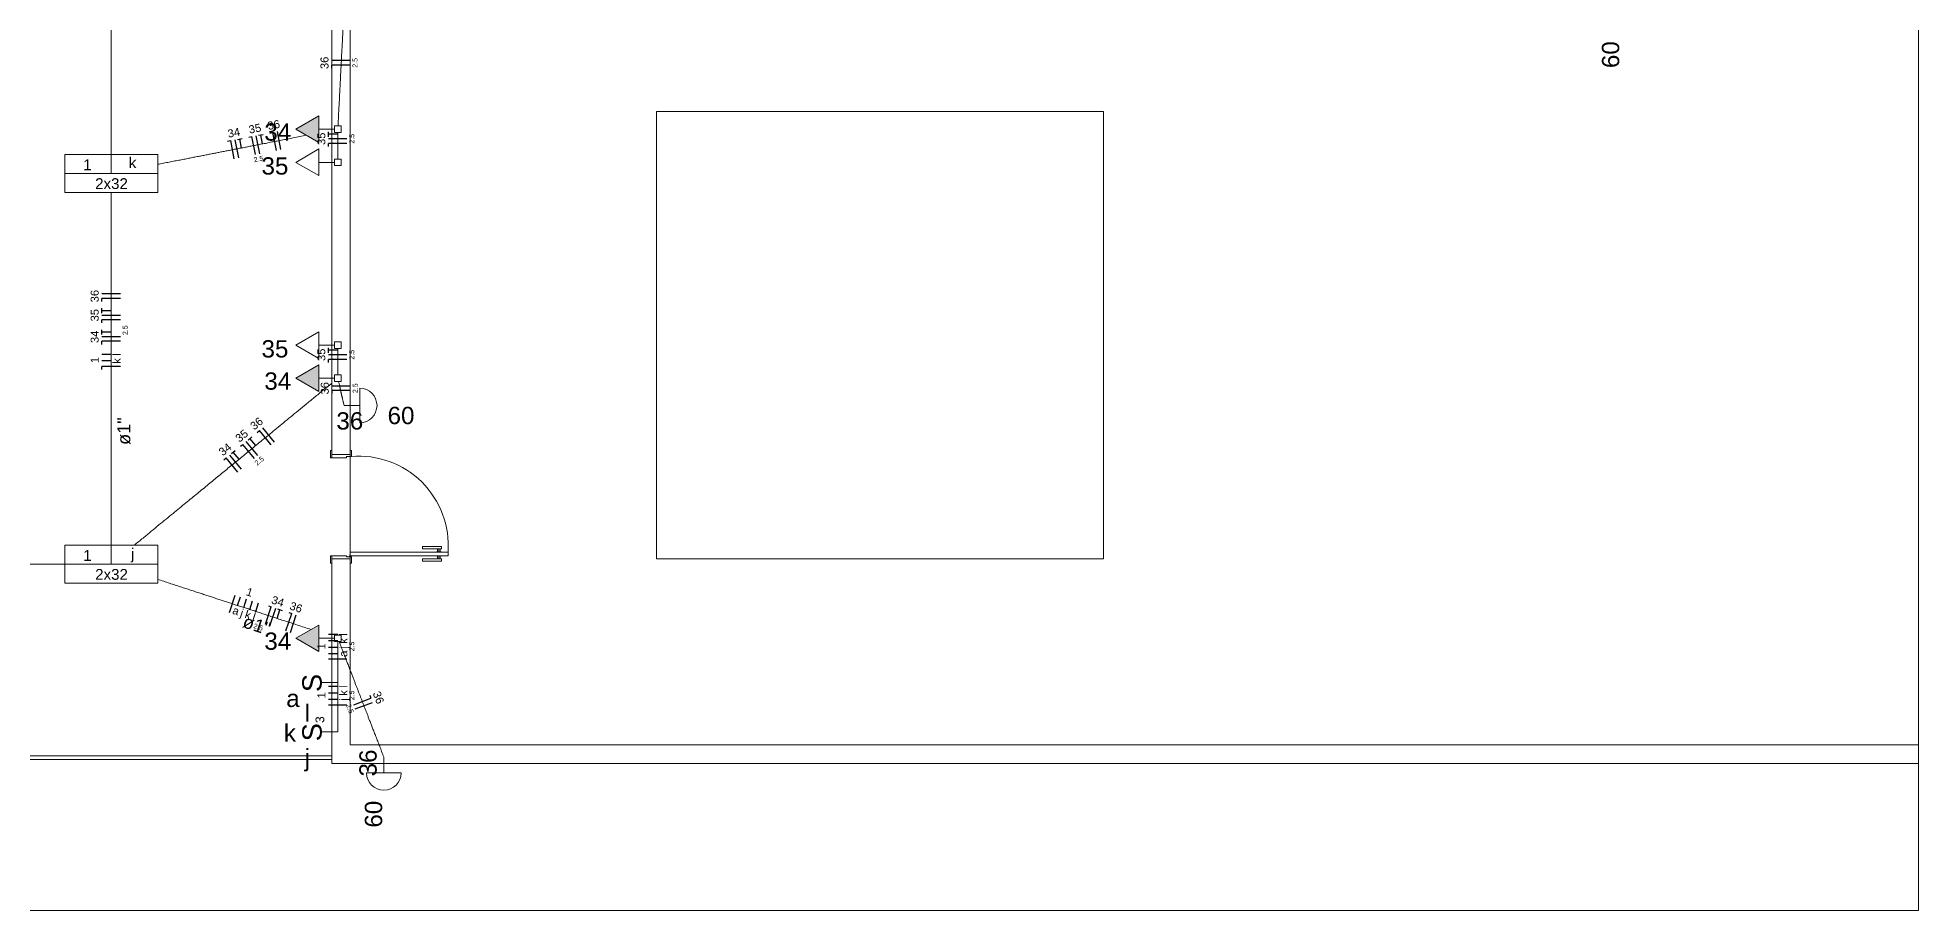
# Model space of a CAD drawing. Header units: millimetres. Extents: x -130 to 1399, y -90 to 1288.
# Drawn here: x 1137.72 to 1153.07, y 1238.42 to 1245.55 of the extents above; entities that cross this region are included whole.
import ezdxf

# ---------------------------------------------------------------- set-up
doc = ezdxf.new("R2010")
doc.units = ezdxf.units.MM
doc.header["$LTSCALE"] = 0.01
for name, color, linetype, lineweight in [('Arquitetura', 134, 'Continuous', 5), ('EL-Condutos', 3, 'Continuous', 13), ('EL-Fios', 9, 'Continuous', 25), ('EL-Textos condutos', 7, 'Continuous', 20), ('EL-Textos fios', 7, 'Continuous', 20), ('EL-Textos pontos', 5, 'Continuous', 20), ('P-SIMBOL', 5, 'Continuous', 5)]:
    doc.layers.add(name, color=color, linetype=linetype, lineweight=lineweight)
doc.styles.add('ARIAL', font='arial.ttf')

msp = doc.modelspace()

# ---------------------------------------------------------------- hatches: boundary and pattern name
at = {"layer": 'P-SIMBOL', "linetype": 'Continuous'}
for points in [[(1140.017, 1244.906), (1139.829, 1244.798), (1140.017, 1244.69)], [(1140.017, 1242.873), (1139.829, 1242.765), (1140.017, 1242.657)], [(1140.017, 1240.75), (1139.829, 1240.642), (1140.017, 1240.534)]]:
    msp.add_hatch(color=256, dxfattribs=at).paths.add_polyline_path(points)

# ---------------------------------------------------------------- linework, layer by layer
at = {"layer": 'Arquitetura'}
for p, q in [((1153.072, 1238.421), (1153.072, 1256.021)), ((1140.272, 1241.306), (1140.272, 1242.126)), ((1140.255, 1241.307), (1140.258, 1241.307)), ((1140.27, 1241.322), (1140.27, 1241.319)), ((1153.072, 1239.621), (1153.072, 1239.771)), ((1132.921, 1239.683), (1140.121, 1239.683)), ((1132.921, 1239.653), (1140.121, 1239.653)), ((1130.121, 1238.421), (1153.072, 1238.421))]:
    msp.add_line(p, q, dxfattribs=at)
at = {"layer": 'Arquitetura', "linetype": 'Continuous'}
for p, q in [((1140.121, 1249.221), (1140.121, 1242.176)), ((1140.272, 1247.271), (1140.272, 1242.176)), ((1142.772, 1244.941), (1142.772, 1241.291)), ((1146.421, 1244.941), (1142.772, 1244.941)), ((1146.421, 1244.941), (1146.421, 1241.291)), ((1146.421, 1241.291), (1142.772, 1241.291)), ((1140.121, 1241.256), (1140.121, 1239.621)), ((1140.272, 1241.256), (1140.272, 1239.771)), ((1140.272, 1239.771), (1153.072, 1239.771)), ((1140.121, 1239.621), (1153.072, 1239.621))]:
    msp.add_line(p, q, dxfattribs=at)
at = {"layer": 'Arquitetura', "color": 2}
for p, q in [((1141.072, 1241.346), (1140.272, 1241.346)), ((1140.272, 1241.346), (1140.272, 1241.316)), ((1140.272, 1241.316), (1141.072, 1241.316)), ((1141.072, 1241.316), (1141.072, 1241.346))]:
    msp.add_line(p, q, dxfattribs=at)
at = {"layer": 'Arquitetura', "color": 3, "linetype": 'Continuous'}
for p, q in [((1140.863, 1241.374), (1140.863, 1241.388)), ((1140.866, 1241.391), (1141.018, 1241.391)), ((1141.018, 1241.371), (1140.866, 1241.371)), ((1141.018, 1241.291), (1140.866, 1241.291)), ((1140.976, 1241.348), (1141.016, 1241.348)), ((1140.976, 1241.314), (1141.016, 1241.314)), ((1140.863, 1241.288), (1140.863, 1241.273)), ((1140.866, 1241.271), (1141.018, 1241.271))]:
    msp.add_line(p, q, dxfattribs=at)
at = {"layer": 'Arquitetura', "color": 3}
for p, q in [((1140.976, 1241.348), (1140.976, 1241.346)), ((1140.976, 1241.314), (1140.976, 1241.316)), ((1140.986, 1241.371), (1140.986, 1241.348)), ((1140.986, 1241.291), (1140.986, 1241.314)), ((1140.996, 1241.371), (1140.996, 1241.348)), ((1140.996, 1241.291), (1140.996, 1241.314)), ((1141.006, 1241.371), (1141.006, 1241.348)), ((1141.006, 1241.291), (1141.006, 1241.314)), ((1141.016, 1241.348), (1141.016, 1241.346)), ((1141.016, 1241.314), (1141.016, 1241.316)), ((1141.018, 1241.371), (1141.018, 1241.391)), ((1141.018, 1241.291), (1141.018, 1241.271))]:
    msp.add_line(p, q, dxfattribs=at)
for points in [[(1140.121, 1242.176), (1140.121, 1242.116), (1140.111, 1242.116), (1140.111, 1242.176), (1140.121, 1242.176)], [(1140.282, 1242.176), (1140.282, 1242.126), (1140.272, 1242.126), (1140.272, 1242.176), (1140.282, 1242.176)], [(1140.121, 1241.316), (1140.121, 1241.291), (1140.121, 1241.256), (1140.111, 1241.256), (1140.111, 1241.316), (1140.121, 1241.316)], [(1140.282, 1241.306), (1140.282, 1241.256), (1140.272, 1241.256), (1140.272, 1241.306), (1140.282, 1241.306)]]:
    msp.add_lwpolyline(points, close=True, dxfattribs=at)
at = {"layer": 'Arquitetura', "color": 2}
for points in [[(1140.242, 1242.116), (1140.242, 1242.126), (1140.272, 1242.126), (1140.272, 1242.141), (1140.121, 1242.141), (1140.121, 1242.116), (1140.242, 1242.116)], [(1140.242, 1241.316), (1140.242, 1241.306), (1140.272, 1241.306), (1140.272, 1241.291), (1140.121, 1241.291), (1140.121, 1241.316), (1140.242, 1241.316)]]:
    msp.add_lwpolyline(points, close=True, dxfattribs=at)
at = {"layer": 'Arquitetura', "color": 1}
for points in [[(1140.267, 1241.307), (1140.269, 1241.306), (1140.269, 1241.306), (1140.266, 1241.306), (1140.246, 1241.306), (1140.246, 1241.307), (1140.267, 1241.307)], [(1140.271, 1241.31), (1140.272, 1241.309), (1140.272, 1241.309), (1140.272, 1241.311), (1140.272, 1241.331), (1140.271, 1241.331), (1140.271, 1241.31)]]:
    msp.add_lwpolyline(points, dxfattribs=at)
at = {"layer": 'Arquitetura'}
for points in [[(1140.256, 1241.308), (1140.256, 1241.309), (1140.254, 1241.309), (1140.254, 1241.308), (1140.259, 1241.308), (1140.259, 1241.309), (1140.257, 1241.309), (1140.257, 1241.308)], [(1140.254, 1241.308), (1140.255, 1241.307), (1140.255, 1241.307)], [(1140.259, 1241.308), (1140.258, 1241.307), (1140.258, 1241.307)], [(1140.269, 1241.321), (1140.269, 1241.321), (1140.269, 1241.323), (1140.269, 1241.323), (1140.269, 1241.318), (1140.269, 1241.318), (1140.269, 1241.321), (1140.269, 1241.321)], [(1140.269, 1241.323), (1140.27, 1241.322), (1140.271, 1241.322)], [(1140.269, 1241.318), (1140.27, 1241.319), (1140.271, 1241.319)]]:
    msp.add_lwpolyline(points, dxfattribs=at)
at = {"layer": 'Arquitetura', "color": 1}
msp.add_circle((1140.269, 1241.309), 0.0025, dxfattribs=at)
at = {"layer": 'Arquitetura'}
msp.add_arc((1140.344, 1241.399), 0.729, 355.793, 94.9364, dxfattribs=at)
at = {"layer": 'Arquitetura', "color": 3, "linetype": 'Continuous'}
for centre, start, end in [((1140.866, 1241.388), 90, 170.538), ((1140.866, 1241.374), 170.538, 270), ((1140.866, 1241.288), 90, 189.462), ((1140.866, 1241.274), 189.462, 270)]:
    msp.add_arc(centre, 0.003, start, end, dxfattribs=at)
at = {"layer": 'EL-Condutos', "linetype": 'Continuous'}
for points in [[(1138.321, 1247.472), (1138.321, 1247.337), (1138.321, 1247.21), (1138.321, 1247.09), (1138.321, 1246.978), (1138.321, 1246.872), (1138.321, 1246.771), (1138.321, 1246.676), (1138.321, 1246.585), (1138.321, 1246.499), (1138.321, 1246.415), (1138.321, 1246.335), (1138.321, 1246.257), (1138.321, 1246.181), (1138.321, 1246.106), (1138.321, 1246.031), (1138.321, 1245.957), (1138.321, 1245.882), (1138.321, 1245.805), (1138.321, 1245.727), (1138.321, 1245.647), (1138.321, 1245.564), (1138.321, 1245.477), (1138.321, 1245.387), (1138.321, 1245.292), (1138.321, 1245.191), (1138.321, 1245.085), (1138.321, 1244.972), (1138.321, 1244.853), (1138.321, 1244.726), (1138.321, 1244.591)], [(1140.222, 1245.78), (1140.22, 1245.734), (1140.217, 1245.69), (1140.215, 1245.649), (1140.213, 1245.61), (1140.211, 1245.574), (1140.21, 1245.54), (1140.208, 1245.508), (1140.206, 1245.478), (1140.205, 1245.449), (1140.203, 1245.421), (1140.202, 1245.395), (1140.201, 1245.369), (1140.199, 1245.344), (1140.198, 1245.32), (1140.197, 1245.296), (1140.196, 1245.272), (1140.194, 1245.247), (1140.193, 1245.223), (1140.192, 1245.197), (1140.191, 1245.171), (1140.189, 1245.145), (1140.188, 1245.116), (1140.186, 1245.087), (1140.185, 1245.056), (1140.183, 1245.023), (1140.181, 1244.988), (1140.179, 1244.951), (1140.177, 1244.911), (1140.175, 1244.869), (1140.173, 1244.824)], [(1138.7, 1244.511), (1138.749, 1244.52), (1138.795, 1244.529), (1138.84, 1244.538), (1138.883, 1244.546), (1138.925, 1244.554), (1138.965, 1244.562), (1139.003, 1244.57), (1139.041, 1244.577), (1139.078, 1244.584), (1139.113, 1244.591), (1139.148, 1244.598), (1139.183, 1244.605), (1139.217, 1244.612), (1139.252, 1244.618), (1139.286, 1244.625), (1139.32, 1244.632), (1139.355, 1244.638), (1139.39, 1244.645), (1139.426, 1244.652), (1139.463, 1244.66), (1139.501, 1244.667), (1139.54, 1244.675), (1139.58, 1244.682), (1139.622, 1244.691), (1139.666, 1244.699), (1139.711, 1244.708), (1139.759, 1244.717), (1139.808, 1244.727), (1139.86, 1244.737), (1139.915, 1244.748)], [(1140.171, 1244.771), (1140.171, 1244.762), (1140.171, 1244.752), (1140.171, 1244.743), (1140.171, 1244.735), (1140.171, 1244.727), (1140.171, 1244.72), (1140.171, 1244.712), (1140.171, 1244.706), (1140.171, 1244.699), (1140.171, 1244.693), (1140.171, 1244.686), (1140.171, 1244.68), (1140.171, 1244.674), (1140.171, 1244.668), (1140.171, 1244.663), (1140.171, 1244.657), (1140.171, 1244.651), (1140.171, 1244.645), (1140.171, 1244.639), (1140.171, 1244.633), (1140.171, 1244.626), (1140.171, 1244.62), (1140.171, 1244.613), (1140.171, 1244.606), (1140.171, 1244.598), (1140.171, 1244.59), (1140.171, 1244.582), (1140.171, 1244.573), (1140.171, 1244.564), (1140.171, 1244.554)], [(1138.321, 1244.282), (1138.321, 1244.147), (1138.321, 1244.02), (1138.321, 1243.901), (1138.321, 1243.788), (1138.321, 1243.682), (1138.321, 1243.582), (1138.321, 1243.486), (1138.321, 1243.396), (1138.321, 1243.309), (1138.321, 1243.226), (1138.321, 1243.146), (1138.321, 1243.068), (1138.321, 1242.992), (1138.321, 1242.916), (1138.321, 1242.842), (1138.321, 1242.767), (1138.321, 1242.692), (1138.321, 1242.616), (1138.321, 1242.538), (1138.321, 1242.458), (1138.321, 1242.375), (1138.321, 1242.288), (1138.321, 1242.197), (1138.321, 1242.102), (1138.321, 1242.002), (1138.321, 1241.896), (1138.321, 1241.783), (1138.321, 1241.664), (1138.321, 1241.537), (1138.321, 1241.402)], [(1140.171, 1242.791), (1140.171, 1242.801), (1140.171, 1242.81), (1140.171, 1242.819), (1140.171, 1242.828), (1140.171, 1242.835), (1140.171, 1242.843), (1140.171, 1242.85), (1140.171, 1242.857), (1140.171, 1242.864), (1140.171, 1242.87), (1140.171, 1242.876), (1140.171, 1242.882), (1140.171, 1242.888), (1140.171, 1242.894), (1140.171, 1242.9), (1140.171, 1242.906), (1140.171, 1242.911), (1140.171, 1242.917), (1140.171, 1242.923), (1140.171, 1242.929), (1140.171, 1242.936), (1140.171, 1242.942), (1140.171, 1242.949), (1140.171, 1242.956), (1140.171, 1242.964), (1140.171, 1242.972), (1140.171, 1242.98), (1140.171, 1242.989), (1140.171, 1242.998), (1140.171, 1243.008)], [(1138.511, 1241.403), (1138.581, 1241.46), (1138.648, 1241.515), (1138.71, 1241.567), (1138.77, 1241.615), (1138.826, 1241.661), (1138.879, 1241.705), (1138.93, 1241.747), (1138.979, 1241.787), (1139.026, 1241.825), (1139.071, 1241.862), (1139.115, 1241.899), (1139.158, 1241.934), (1139.201, 1241.969), (1139.243, 1242.003), (1139.285, 1242.038), (1139.327, 1242.073), (1139.37, 1242.108), (1139.414, 1242.144), (1139.459, 1242.181), (1139.506, 1242.219), (1139.554, 1242.259), (1139.605, 1242.3), (1139.658, 1242.344), (1139.713, 1242.389), (1139.772, 1242.438), (1139.834, 1242.489), (1139.9, 1242.543), (1139.97, 1242.6), (1140.044, 1242.661), (1140.123, 1242.725)], [(1140.222, 1242.542), (1140.22, 1242.552), (1140.218, 1242.561), (1140.216, 1242.57), (1140.214, 1242.578), (1140.212, 1242.586), (1140.21, 1242.593), (1140.209, 1242.6), (1140.207, 1242.607), (1140.206, 1242.613), (1140.204, 1242.619), (1140.203, 1242.625), (1140.202, 1242.63), (1140.201, 1242.636), (1140.199, 1242.641), (1140.198, 1242.646), (1140.197, 1242.651), (1140.196, 1242.656), (1140.195, 1242.661), (1140.194, 1242.667), (1140.192, 1242.672), (1140.191, 1242.677), (1140.19, 1242.683), (1140.189, 1242.689), (1140.187, 1242.695), (1140.186, 1242.701), (1140.184, 1242.708), (1140.183, 1242.715), (1140.181, 1242.722), (1140.179, 1242.73), (1140.177, 1242.738)], [(1135.1, 1241.247), (1135.228, 1241.247), (1135.349, 1241.247), (1135.464, 1241.247), (1135.572, 1241.247), (1135.676, 1241.247), (1135.774, 1241.247), (1135.868, 1241.247), (1135.959, 1241.247), (1136.045, 1241.247), (1136.129, 1241.247), (1136.211, 1241.247), (1136.29, 1241.247), (1136.368, 1241.247), (1136.445, 1241.247), (1136.521, 1241.247), (1136.598, 1241.247), (1136.675, 1241.247), (1136.753, 1241.247), (1136.832, 1241.247), (1136.914, 1241.247), (1136.997, 1241.247), (1137.084, 1241.247), (1137.174, 1241.247), (1137.268, 1241.247), (1137.367, 1241.247), (1137.47, 1241.247), (1137.579, 1241.247), (1137.694, 1241.247), (1137.815, 1241.247), (1137.943, 1241.247)], [(1138.7, 1241.124), (1138.75, 1241.107), (1138.798, 1241.091), (1138.843, 1241.076), (1138.887, 1241.062), (1138.929, 1241.048), (1138.97, 1241.035), (1139.009, 1241.022), (1139.048, 1241.01), (1139.085, 1240.997), (1139.121, 1240.986), (1139.157, 1240.974), (1139.192, 1240.962), (1139.227, 1240.951), (1139.262, 1240.939), (1139.297, 1240.928), (1139.333, 1240.916), (1139.368, 1240.905), (1139.405, 1240.893), (1139.442, 1240.881), (1139.48, 1240.868), (1139.519, 1240.855), (1139.56, 1240.842), (1139.602, 1240.828), (1139.646, 1240.814), (1139.691, 1240.799), (1139.739, 1240.783), (1139.789, 1240.767), (1139.841, 1240.75), (1139.896, 1240.732), (1139.953, 1240.713)], [(1140.171, 1240.615), (1140.171, 1240.6), (1140.171, 1240.586), (1140.171, 1240.573), (1140.171, 1240.56), (1140.171, 1240.549), (1140.171, 1240.537), (1140.171, 1240.527), (1140.171, 1240.517), (1140.171, 1240.507), (1140.171, 1240.498), (1140.171, 1240.489), (1140.171, 1240.48), (1140.171, 1240.471), (1140.171, 1240.463), (1140.171, 1240.454), (1140.171, 1240.445), (1140.171, 1240.437), (1140.171, 1240.428), (1140.171, 1240.418), (1140.171, 1240.409), (1140.171, 1240.399), (1140.171, 1240.388), (1140.171, 1240.377), (1140.171, 1240.366), (1140.171, 1240.354), (1140.171, 1240.341), (1140.171, 1240.327), (1140.171, 1240.312), (1140.171, 1240.297), (1140.171, 1240.28)], [(1140.547, 1239.671), (1140.529, 1239.717), (1140.513, 1239.76), (1140.497, 1239.801), (1140.482, 1239.839), (1140.468, 1239.875), (1140.455, 1239.908), (1140.443, 1239.94), (1140.431, 1239.97), (1140.42, 1239.998), (1140.41, 1240.026), (1140.4, 1240.052), (1140.39, 1240.077), (1140.38, 1240.102), (1140.371, 1240.126), (1140.362, 1240.15), (1140.353, 1240.173), (1140.343, 1240.197), (1140.334, 1240.222), (1140.324, 1240.247), (1140.314, 1240.272), (1140.304, 1240.299), (1140.293, 1240.327), (1140.282, 1240.356), (1140.27, 1240.386), (1140.258, 1240.419), (1140.244, 1240.453), (1140.23, 1240.49), (1140.215, 1240.529), (1140.199, 1240.57), (1140.182, 1240.615)], [(1140.171, 1240.28), (1140.171, 1240.26), (1140.171, 1240.242), (1140.171, 1240.225), (1140.171, 1240.209), (1140.171, 1240.194), (1140.171, 1240.18), (1140.171, 1240.167), (1140.171, 1240.154), (1140.171, 1240.142), (1140.171, 1240.131), (1140.171, 1240.12), (1140.171, 1240.109), (1140.171, 1240.099), (1140.171, 1240.089), (1140.171, 1240.079), (1140.171, 1240.069), (1140.171, 1240.058), (1140.171, 1240.048), (1140.171, 1240.037), (1140.171, 1240.026), (1140.171, 1240.015), (1140.171, 1240.003), (1140.171, 1239.99), (1140.171, 1239.977), (1140.171, 1239.963), (1140.171, 1239.948), (1140.171, 1239.932), (1140.171, 1239.915), (1140.171, 1239.897), (1140.171, 1239.877)]]:
    msp.add_spline(points, degree=3, dxfattribs=at)
at = {"layer": 'EL-Fios'}
for p, q in [((1140.272, 1245.358), (1140.122, 1245.358)), ((1140.272, 1245.32), (1140.122, 1245.32)), ((1140.122, 1245.295), (1140.122, 1245.32)), ((1139.272, 1244.699), (1139.297, 1244.704)), ((1139.326, 1244.556), (1139.297, 1244.704)), ((1139.362, 1244.564), (1139.334, 1244.711)), ((1139.351, 1244.714), (1139.39, 1244.722)), ((1139.385, 1244.644), (1139.37, 1244.718)), ((1139.444, 1244.732), (1139.469, 1244.737)), ((1139.498, 1244.59), (1139.469, 1244.737)), ((1139.534, 1244.597), (1139.506, 1244.744)), ((1139.523, 1244.748), (1139.562, 1244.755)), ((1139.557, 1244.678), (1139.542, 1244.752)), ((1139.616, 1244.766), (1139.641, 1244.771)), ((1139.67, 1244.624), (1139.641, 1244.771)), ((1139.707, 1244.631), (1139.678, 1244.778)), ((1140.096, 1244.736), (1140.096, 1244.776)), ((1140.171, 1244.756), (1140.096, 1244.756)), ((1140.246, 1244.719), (1140.096, 1244.719)), ((1140.246, 1244.681), (1140.096, 1244.681)), ((1140.096, 1244.656), (1140.096, 1244.681)), ((1138.396, 1243.454), (1138.246, 1243.454)), ((1138.396, 1243.416), (1138.246, 1243.416)), ((1138.246, 1243.391), (1138.246, 1243.416)), ((1138.246, 1243.296), (1138.246, 1243.336)), ((1138.321, 1243.316), (1138.246, 1243.316)), ((1138.396, 1243.278), (1138.246, 1243.278)), ((1138.396, 1243.241), (1138.246, 1243.241)), ((1138.246, 1243.216), (1138.246, 1243.241)), ((1138.246, 1243.121), (1138.246, 1243.161)), ((1138.321, 1243.141), (1138.246, 1243.141)), ((1138.396, 1243.103), (1138.246, 1243.103)), ((1138.396, 1243.066), (1138.246, 1243.066)), ((1138.246, 1243.041), (1138.246, 1243.066)), ((1140.096, 1242.973), (1140.096, 1243.013)), ((1140.171, 1242.993), (1140.096, 1242.993)), ((1138.321, 1242.958), (1138.246, 1242.958)), ((1138.321, 1242.906), (1138.246, 1242.906)), ((1138.396, 1242.861), (1138.246, 1242.861)), ((1138.246, 1242.836), (1138.246, 1242.861)), ((1140.246, 1242.956), (1140.096, 1242.956)), ((1140.246, 1242.918), (1140.096, 1242.918)), ((1140.096, 1242.893), (1140.096, 1242.918)), ((1140.274, 1242.701), (1140.124, 1242.701)), ((1140.274, 1242.664), (1140.124, 1242.664)), ((1140.124, 1242.639), (1140.124, 1242.664)), ((1139.376, 1242.209), (1139.395, 1242.225)), ((1139.49, 1242.109), (1139.395, 1242.225)), ((1139.519, 1242.133), (1139.424, 1242.249)), ((1139.438, 1242.26), (1139.469, 1242.286)), ((1139.501, 1242.215), (1139.453, 1242.273)), ((1139.512, 1242.321), (1139.531, 1242.337)), ((1139.626, 1242.221), (1139.531, 1242.337)), ((1139.655, 1242.244), (1139.56, 1242.36)), ((1139.24, 1242.098), (1139.26, 1242.114)), ((1139.355, 1241.998), (1139.26, 1242.114)), ((1139.384, 1242.022), (1139.289, 1242.138)), ((1139.302, 1242.149), (1139.333, 1242.174)), ((1139.365, 1242.104), (1139.318, 1242.162)), ((1139.287, 1240.852), (1139.334, 1240.995)), ((1139.353, 1240.91), (1139.377, 1240.981)), ((1139.403, 1240.893), (1139.426, 1240.965)), ((1139.452, 1240.877), (1139.476, 1240.948)), ((1139.502, 1240.861), (1139.525, 1240.932)), ((1139.581, 1240.756), (1139.628, 1240.899)), ((1139.604, 1240.906), (1139.628, 1240.899)), ((1139.617, 1240.744), (1139.664, 1240.887)), ((1139.676, 1240.804), (1139.699, 1240.875)), ((1139.68, 1240.882), (1139.718, 1240.869)), ((1139.748, 1240.702), (1139.795, 1240.844)), ((1139.771, 1240.852), (1139.795, 1240.844)), ((1139.784, 1240.69), (1139.83, 1240.832)), ((1140.171, 1240.672), (1140.096, 1240.672)), ((1140.171, 1240.62), (1140.096, 1240.62)), ((1140.171, 1240.568), (1140.096, 1240.568)), ((1140.171, 1240.515), (1140.096, 1240.515)), ((1140.246, 1240.471), (1140.096, 1240.471)), ((1140.171, 1240.247), (1140.096, 1240.247)), ((1140.171, 1240.194), (1140.096, 1240.194)), ((1140.171, 1240.142), (1140.096, 1240.142)), ((1140.246, 1240.097), (1140.096, 1240.097)), ((1140.301, 1240.1), (1140.441, 1240.154)), ((1140.314, 1240.065), (1140.454, 1240.119)), ((1140.432, 1240.177), (1140.441, 1240.154))]:
    msp.add_line(p, q, dxfattribs=at)
at = {"layer": 'P-SIMBOL'}
for p, q in [((1139.829, 1244.798), (1140.017, 1244.906)), ((1140.017, 1244.906), (1140.017, 1244.69)), ((1140.145, 1244.771), (1140.145, 1244.824)), ((1140.145, 1244.824), (1140.198, 1244.824)), ((1140.198, 1244.824), (1140.198, 1244.771)), ((1140.017, 1244.69), (1139.829, 1244.798)), ((1140.017, 1244.798), (1140.145, 1244.798)), ((1140.198, 1244.771), (1140.145, 1244.771)), ((1137.942, 1244.592), (1137.942, 1244.281)), ((1137.942, 1244.592), (1138.701, 1244.592)), ((1138.321, 1244.437), (1138.321, 1244.592)), ((1138.701, 1244.592), (1138.701, 1244.281)), ((1139.829, 1244.527), (1140.017, 1244.636)), ((1140.017, 1244.419), (1139.829, 1244.527)), ((1140.017, 1244.636), (1140.017, 1244.419)), ((1140.017, 1244.527), (1140.145, 1244.527)), ((1140.145, 1244.501), (1140.145, 1244.554)), ((1140.145, 1244.554), (1140.198, 1244.554)), ((1140.198, 1244.554), (1140.198, 1244.501)), ((1137.942, 1244.437), (1138.701, 1244.437)), ((1140.198, 1244.501), (1140.145, 1244.501)), ((1137.942, 1244.281), (1138.701, 1244.281)), ((1139.829, 1243.034), (1140.017, 1243.143)), ((1140.017, 1243.143), (1140.017, 1242.926)), ((1140.017, 1242.926), (1139.829, 1243.034)), ((1140.017, 1243.034), (1140.145, 1243.034)), ((1140.145, 1243.008), (1140.145, 1243.061)), ((1140.145, 1243.061), (1140.198, 1243.061)), ((1140.198, 1243.008), (1140.145, 1243.008)), ((1140.198, 1243.061), (1140.198, 1243.008)), ((1139.829, 1242.765), (1140.017, 1242.873)), ((1140.017, 1242.873), (1140.017, 1242.657)), ((1140.017, 1242.657), (1139.829, 1242.765)), ((1140.017, 1242.765), (1140.145, 1242.765)), ((1140.145, 1242.739), (1140.145, 1242.792)), ((1140.145, 1242.792), (1140.198, 1242.792)), ((1140.198, 1242.739), (1140.145, 1242.739)), ((1140.198, 1242.792), (1140.198, 1242.739)), ((1140.35, 1242.683), (1140.35, 1242.4)), ((1140.35, 1242.542), (1140.222, 1242.542)), ((1137.942, 1241.403), (1137.942, 1241.092)), ((1137.942, 1241.403), (1138.701, 1241.403)), ((1138.321, 1241.247), (1138.321, 1241.403)), ((1138.701, 1241.403), (1138.701, 1241.092)), ((1137.942, 1241.247), (1138.701, 1241.247)), ((1137.942, 1241.092), (1138.701, 1241.092)), ((1139.829, 1240.642), (1140.017, 1240.75)), ((1140.017, 1240.75), (1140.017, 1240.534)), ((1140.017, 1240.534), (1139.829, 1240.642)), ((1140.017, 1240.642), (1140.145, 1240.642)), ((1140.145, 1240.615), (1140.145, 1240.668)), ((1140.145, 1240.668), (1140.198, 1240.668)), ((1140.198, 1240.615), (1140.145, 1240.615)), ((1140.198, 1240.668), (1140.198, 1240.615)), ((1140.043, 1240.28), (1140.171, 1240.28)), ((1140.043, 1239.877), (1140.171, 1239.877)), ((1140.547, 1239.543), (1140.547, 1239.671)), ((1140.688, 1239.543), (1140.406, 1239.543))]:
    msp.add_line(p, q, dxfattribs=at)
for centre, start, end in [((1140.35, 1242.542), 270, 90), ((1140.547, 1239.543), 180, 0)]:
    msp.add_arc(centre, 0.141, start, end, dxfattribs=at)

# ---------------------------------------------------------------- texts
at = {"layer": 'EL-Textos condutos', "char_height": 0.1059, "width": 0.38124, "attachment_point": 8, "line_spacing_factor": 0.798, "style": 'ARIAL'}
for insert, rotation in [((1138.48, 1242.333), 90.0002), ((1139.492, 1240.697), 341.8773)]:
    msp.add_mtext('ø1"', dxfattribs=dict(at, insert=insert, rotation=rotation))
at = {"layer": 'EL-Textos fios', "attachment_point": 8, "line_spacing_factor": 0.798, "style": 'ARIAL'}
for s, insert, char_height, width, rotation in [('36', (1140.096, 1245.339), 0.0653, 0.15673, 90.0002), ('2.5', (1140.332, 1245.339), 0.0406, 0.14614, 90.0002), ('35', (1139.501, 1244.77), 0.0653, 0.15673, 11.0524), ('36', (1139.654, 1244.8), 0.0653, 0.15673, 11.0524), ('34', (1139.329, 1244.736), 0.0653, 0.15673, 11.0524), ('35', (1140.07, 1244.719), 0.0653, 0.15673, 90.0002), ('2.5', (1140.306, 1244.719), 0.0406, 0.14614, 90.0002), ('2.5', (1139.528, 1244.534), 0.0406, 0.14614, 11.0524), ('36', (1138.22, 1243.435), 0.0653, 0.15673, 90.0002), ('35', (1138.22, 1243.279), 0.0653, 0.15673, 90.0002), ('34', (1138.22, 1243.103), 0.0653, 0.15673, 90.0002), ('2.5', (1138.456, 1243.157), 0.0406, 0.14614, 90.0002), ('35', (1140.07, 1242.956), 0.0653, 0.15673, 90.0002), ('2.5', (1140.306, 1242.956), 0.0406, 0.14614, 90.0002), ('1', (1138.22, 1242.913), 0.0653, 0.07837, 90.0002), ('l', (1138.4, 1242.958), 0.0653, 0.07837, 90.0002), ('k', (1138.4, 1242.906), 0.0653, 0.07837, 90.0002), ('36', (1140.098, 1242.683), 0.0653, 0.15673, 90.0002), ('2.5', (1140.334, 1242.683), 0.0406, 0.14614, 90.0002), ('36', (1139.529, 1242.369), 0.0653, 0.15673, 39.3622), ('34', (1139.272, 1242.158), 0.0653, 0.15673, 39.3622), ('35', (1139.408, 1242.269), 0.0653, 0.15673, 39.3622), ('2.5', (1139.543, 1242.074), 0.0406, 0.14614, 39.3622), ('1', (1139.441, 1240.987), 0.0653, 0.07837, 341.8782), ('34', (1139.671, 1240.912), 0.0653, 0.15673, 341.8782), ('a', (1139.329, 1240.835), 0.0653, 0.07837, 341.8782), ('j', (1139.372, 1240.799), 0.0653, 0.07837, 341.8782), ('k', (1139.428, 1240.803), 0.0653, 0.07837, 341.8782), ('l', (1139.478, 1240.787), 0.0653, 0.07837, 341.8782), ('36', (1139.82, 1240.863), 0.0653, 0.15673, 341.8782), ('2.5', (1139.516, 1240.714), 0.0406, 0.14614, 341.8782), ('l', (1140.25, 1240.672), 0.0653, 0.07837, 90.0002), ('1', (1140.07, 1240.575), 0.0653, 0.07837, 90.0002), ('k', (1140.25, 1240.62), 0.0653, 0.07837, 90.0002), ('j', (1140.271, 1240.568), 0.0653, 0.07837, 90.0002), ('a', (1140.25, 1240.516), 0.0653, 0.07837, 90.0002), ('2.5', (1140.306, 1240.575), 0.0406, 0.14614, 90.0002), ('l', (1140.25, 1240.247), 0.0653, 0.07837, 90.0002), ('k', (1140.25, 1240.195), 0.0653, 0.07837, 90.0002), ('1', (1140.07, 1240.176), 0.0653, 0.07837, 90.0002), ('j', (1140.271, 1240.142), 0.0653, 0.07837, 90.0002), ('2.5', (1140.251, 1240.06), 0.0406, 0.14614, 291.16), ('2.5', (1140.306, 1240.176), 0.0406, 0.14614, 90.0002), ('36', (1140.472, 1240.146), 0.0653, 0.15673, 291.16)]:
    msp.add_mtext(s, dxfattribs=dict(at, insert=insert, char_height=char_height, width=width, rotation=rotation))
at = {"layer": 'EL-Textos pontos', "char_height": 0.1412, "width": 0.33888, "attachment_point": 8, "rotation": 90.0002, "line_spacing_factor": 0.798, "style": 'ARIAL'}
for s, insert in [('60', (1150.632, 1245.406)), ('36', (1140.49, 1239.624)), ('60', (1140.535, 1239.206))]:
    msp.add_mtext(s, dxfattribs=dict(at, insert=insert))
at = {"layer": 'EL-Textos pontos', "attachment_point": 8, "line_spacing_factor": 0.798, "style": 'ARIAL'}
for s, insert, char_height, width in [('34', (1139.681, 1244.702), 0.1412, 0.33888), ('1', (1138.127, 1244.463), 0.0882, 0.1059), ('k', (1138.496, 1244.48), 0.0882, 0.1059), ('35', (1139.658, 1244.425), 0.1412, 0.33888), ('2x32', (1138.324, 1244.308), 0.0882, 0.4236), ('35', (1139.658, 1242.932), 0.1412, 0.33888), ('34', (1139.681, 1242.669), 0.1412, 0.33888), ('60', (1140.687, 1242.388), 0.1412, 0.33888), ('36', (1140.269, 1242.344), 0.1412, 0.33888), ('1', (1138.127, 1241.274), 0.0882, 0.1059), ('j', (1138.496, 1241.261), 0.0882, 0.1059), ('2x32', (1138.324, 1241.118), 0.0882, 0.4236), ('34', (1139.681, 1240.546), 0.1412, 0.33888), ('a', (1139.805, 1240.079), 0.141, 0.16944), ('l', (1139.923, 1239.96), 0.141, 0.16944), ('k', (1139.78, 1239.799), 0.141, 0.16944), ('j', (1139.923, 1239.555), 0.141, 0.16944)]:
    msp.add_mtext(s, dxfattribs=dict(at, insert=insert, char_height=char_height, width=width))
at = {"layer": 'P-SIMBOL', "attachment_point": 7, "rotation": 90.0002, "line_spacing_factor": 0.798, "style": 'ARIAL'}
for s, insert, char_height, width in [('S', (1140.042, 1240.203), 0.159, 0.19062), ('S', (1140.042, 1239.801), 0.159, 0.19062), ('3', (1140.061, 1239.95), 0.0706, 0.08472)]:
    msp.add_mtext(s, dxfattribs=dict(at, insert=insert, char_height=char_height, width=width))

doc.saveas('drawing.dxf')
